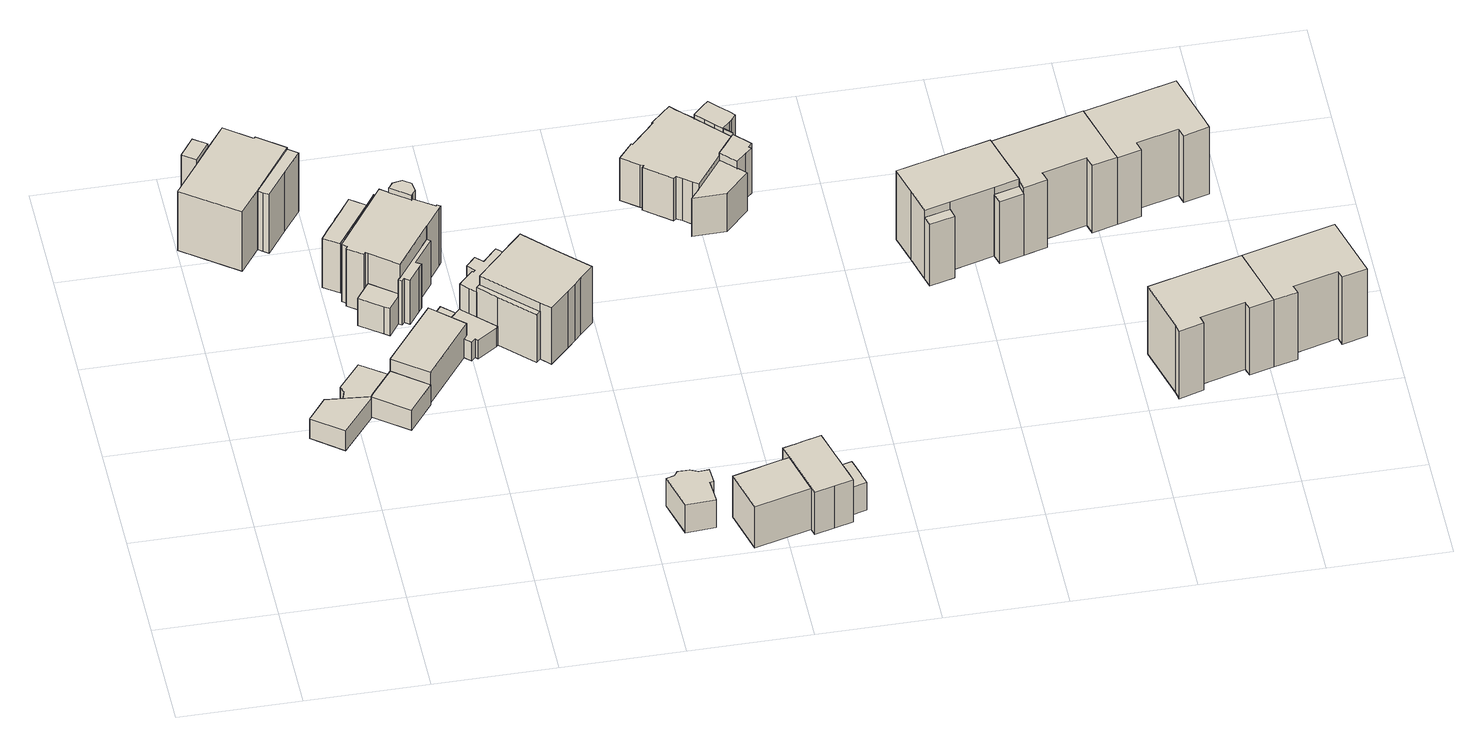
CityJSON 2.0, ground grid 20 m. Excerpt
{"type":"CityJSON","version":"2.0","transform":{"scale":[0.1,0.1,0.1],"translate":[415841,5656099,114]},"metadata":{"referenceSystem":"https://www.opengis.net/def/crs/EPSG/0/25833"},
"CityObjects":{
"building1":{"type":"Building","attributes":{"Dachtyp_tdc":"tdcFreeFormRoof","Gemeindeschluessel":14612000,"Dachneigung":14.94,"QualitaetDacherkennung":83,"Geometrietyp2DReferenz":"3000","measuredHeight":4.53,"function":"31001_9998","roofType":"5000"},"geometry":[{"type":"Solid","lod":"1","boundaries":[[[[0,1,2,3,4]],[[5,6,7,8,9]],[[4,6,5,0]],[[3,7,6,4]],[[2,8,7,3]],[[1,9,8,2]],[[0,5,9,1]]]]}]},
"building2":{"type":"Building","attributes":{"Dachtyp_tdc":"tdcPolyFlatRoof","Gemeindeschluessel":14612000,"Dachneigung":4.86,"QualitaetDacherkennung":75,"Geometrietyp2DReferenz":"3000","measuredHeight":3.51,"function":"31001_9998","roofType":"2100"},"geometry":[{"type":"Solid","lod":"1","boundaries":[[[[10,11,12,13,14,15]],[[16,17,18,19,20,21]],[[15,17,16,10]],[[14,18,17,15]],[[13,19,18,14]],[[12,20,19,13]],[[11,21,20,12]],[[10,16,21,11]]]]}]},
"building3":{"type":"Building","attributes":{"Gemeindeschluessel":14612000,"Geometrietyp2DReferenz":"3000","function":"31001_9998","roofType":"9999"},"children":["building3-1","building3-2","building3-3"]},
"building3-1":{"type":"BuildingPart","attributes":{"Dachtyp_tdc":"tdcCutTentRoof","Dachneigung":56.62,"QualitaetDacherkennung":54,"Geometrietyp2DReferenz":"3000","measuredHeight":14.99,"roofType":"9999"},"parents":["building3"],"geometry":[{"type":"Solid","lod":"1","boundaries":[[[[22,23,24,25,26,27,28,29,30,31]],[[32,33,34,35,36,37,38,39,40,41]],[[31,33,32,22]],[[30,34,33,31]],[[29,35,34,30]],[[28,36,35,29]],[[27,37,36,28]],[[26,38,37,27]],[[25,39,38,26]],[[24,40,39,25]],[[23,41,40,24]],[[22,32,41,23]]]]}]},
"building3-2":{"type":"BuildingPart","attributes":{"Dachtyp_tdc":"tdcGableRoof","Dachneigung":39.92,"QualitaetDacherkennung":49,"Geometrietyp2DReferenz":"3000","measuredHeight":14.2,"roofType":"3100"},"parents":["building3"],"geometry":[{"type":"Solid","lod":"1","boundaries":[[[[42,43,44,45]],[[46,47,38,37]],[[45,47,46,42]],[[44,38,47,45]],[[43,37,38,44]],[[42,46,37,43]]]]}]},
"building3-3":{"type":"BuildingPart","attributes":{"Dachtyp_tdc":"tdcFreeFormRoof","Dachneigung":81.2,"QualitaetDacherkennung":22,"Geometrietyp2DReferenz":"3000","measuredHeight":15.5,"roofType":"5000"},"parents":["building3"],"geometry":[{"type":"Solid","lod":"1","boundaries":[[[[48,49,50,51,52,53]],[[54,55,56,57,34,33]],[[53,54,33,48]],[[52,55,54,53]],[[51,56,55,52]],[[50,57,56,51]],[[49,34,57,50]],[[48,33,34,49]]]]}]},
"building4":{"type":"Building","attributes":{"Dachtyp_tdc":"tdcPolyFlatRoof","Gemeindeschluessel":14612000,"Dachneigung":0,"QualitaetDacherkennung":53,"Geometrietyp2DReferenz":"3000","measuredHeight":4.15,"function":"31001_9998","roofType":"1000"},"geometry":[{"type":"Solid","lod":"1","boundaries":[[[[58,59,60,61,62]],[[63,64,65,66,67]],[[62,64,63,58]],[[61,65,64,62]],[[60,66,65,61]],[[59,67,66,60]],[[58,63,67,59]]]]}]},
"building5":{"type":"Building","attributes":{"Gemeindeschluessel":14612000,"Geometrietyp2DReferenz":"3000","function":"31001_9998","roofType":"9999"},"children":["building5-1","building5-2","building5-3","building5-4","building5-5","building5-6"]},
"building5-1":{"type":"BuildingPart","attributes":{"Dachtyp_tdc":"tdcGableRoof","Dachneigung":45.11,"QualitaetDacherkennung":65,"Geometrietyp2DReferenz":"3000","measuredHeight":12.86,"roofType":"3100"},"parents":["building5"],"geometry":[{"type":"Solid","lod":"1","boundaries":[[[[68,69,70,71,72,73,74,75,76,77]],[[78,79,80,81,82,83,84,85,86,87]],[[77,79,78,68]],[[76,80,79,77]],[[75,81,80,76]],[[74,82,81,75]],[[73,83,82,74]],[[72,84,83,73]],[[71,85,84,72]],[[70,86,85,71]],[[69,87,86,70]],[[68,78,87,69]]]]}]},
"building5-2":{"type":"BuildingPart","attributes":{"Dachtyp_tdc":"tdcPolyFlatRoof","Dachneigung":0,"QualitaetDacherkennung":41,"Geometrietyp2DReferenz":"3000","measuredHeight":5.75,"roofType":"1000"},"parents":["building5"],"geometry":[{"type":"Solid","lod":"1","boundaries":[[[[88,89,90,91,92,93,94]],[[95,96,97,98,99,100,101]],[[93,96,95,94]],[[92,97,96,93]],[[91,98,97,92]],[[90,99,98,91]],[[89,100,99,90]],[[88,101,100,89]],[[94,95,101,88]]]]}]},
"building5-3":{"type":"BuildingPart","attributes":{"Dachtyp_tdc":"tdcGableRoof","Dachneigung":11.2,"QualitaetDacherkennung":22,"Geometrietyp2DReferenz":"3000","measuredHeight":9.96,"roofType":"3100"},"parents":["building5"],"geometry":[{"type":"Solid","lod":"1","boundaries":[[[[102,103,104,105,106,107,108,109,110,111,112]],[[113,95,114,115,116,117,118,119,120,121,122]],[[112,95,113,102]],[[111,114,95,112]],[[110,115,114,111]],[[109,116,115,110]],[[108,117,116,109]],[[107,118,117,108]],[[106,119,118,107]],[[105,120,119,106]],[[104,121,120,105]],[[103,122,121,104]],[[102,113,122,103]]]]}]},
"building5-4":{"type":"BuildingPart","attributes":{"Dachtyp_tdc":"tdcFreeFormRoof","Dachneigung":72.26,"QualitaetDacherkennung":19,"Geometrietyp2DReferenz":"3000","measuredHeight":15.04,"roofType":"5000"},"parents":["building5"],"geometry":[{"type":"Solid","lod":"1","boundaries":[[[[123,124,125,126,127,128,129,130]],[[131,132,133,134,135,136,137,138]],[[130,132,131,123]],[[129,133,132,130]],[[128,134,133,129]],[[127,135,134,128]],[[126,136,135,127]],[[125,137,136,126]],[[124,138,137,125]],[[123,131,138,124]]]]}]},
"building5-5":{"type":"BuildingPart","attributes":{"Dachtyp_tdc":"tdcHipRoof","Dachneigung":10.05,"QualitaetDacherkennung":20,"Geometrietyp2DReferenz":"3000","measuredHeight":13.07,"roofType":"3200"},"parents":["building5"],"geometry":[{"type":"Solid","lod":"1","boundaries":[[[[139,140,141,142,143,144,145,146,147,148,149,150,151,152,153,154,155,156]],[[157,158,159,160,161,162,163,138,137,136,164,165,166,167,116,115,101,100]],[[156,158,157,139]],[[155,159,158,156]],[[154,160,159,155]],[[153,161,160,154]],[[152,162,161,153]],[[151,163,162,152]],[[150,138,163,151]],[[149,137,138,150]],[[148,136,137,149]],[[147,164,136,148]],[[146,165,164,147]],[[145,166,165,146]],[[144,167,166,145]],[[143,116,167,144]],[[142,115,116,143]],[[141,101,115,142]],[[140,100,101,141]],[[139,157,100,140]]]]}]},
"building5-6":{"type":"BuildingPart","attributes":{"Dachtyp_tdc":"tdcFreeFormRoof","Dachneigung":83.6,"QualitaetDacherkennung":33,"Geometrietyp2DReferenz":"3000","measuredHeight":12.7,"roofType":"5000"},"parents":["building5"],"geometry":[{"type":"Solid","lod":"1","boundaries":[[[[168,169,170,171,172,173]],[[79,174,175,163,162,81]],[[173,174,79,168]],[[172,175,174,173]],[[171,163,175,172]],[[170,162,163,171]],[[169,81,162,170]],[[168,79,81,169]]]]}]},
"building6":{"type":"Building","attributes":{"Dachtyp_tdc":"tdcPolyFlatRoof","Gemeindeschluessel":14612000,"Dachneigung":2.91,"QualitaetDacherkennung":48,"Geometrietyp2DReferenz":"3000","measuredHeight":3.39,"function":"31001_9998","roofType":"2100"},"geometry":[{"type":"Solid","lod":"1","boundaries":[[[[176,177,178,179]],[[180,181,182,183]],[[179,181,180,176]],[[178,182,181,179]],[[177,183,182,178]],[[176,180,183,177]]]]}]},
"building7":{"type":"Building","attributes":{"Gemeindeschluessel":14612000,"Geometrietyp2DReferenz":"3000","function":"31001_9998","roofType":"9999"},"children":["building7-1","building7-2","building7-3","building7-4","building7-5","building7-6"]},
"building7-1":{"type":"BuildingPart","attributes":{"Dachtyp_tdc":"tdcGableRoof","Dachneigung":53.61,"QualitaetDacherkennung":57,"Geometrietyp2DReferenz":"3000","measuredHeight":11.74,"roofType":"3100"},"parents":["building7"],"geometry":[{"type":"Solid","lod":"1","boundaries":[[[[184,185,186,187]],[[188,189,190,191]],[[187,189,188,184]],[[186,190,189,187]],[[185,191,190,186]],[[184,188,191,185]]]]}]},
"building7-2":{"type":"BuildingPart","attributes":{"Dachtyp_tdc":"tdcFreeFormRoof","Dachneigung":51.88,"QualitaetDacherkennung":21,"Geometrietyp2DReferenz":"3000","measuredHeight":7.22,"roofType":"5000"},"parents":["building7"],"geometry":[{"type":"Solid","lod":"1","boundaries":[[[[192,193,194,195,196,197,198,199,200,201,202,203,204]],[[205,206,207,208,209,210,211,212,213,214,215,216,217]],[[204,206,205,192]],[[203,207,206,204]],[[202,208,207,203]],[[201,209,208,202]],[[200,210,209,201]],[[199,211,210,200]],[[198,212,211,199]],[[197,213,212,198]],[[196,214,213,197]],[[195,215,214,196]],[[194,216,215,195]],[[193,217,216,194]],[[192,205,217,193]]]]}]},
"building7-3":{"type":"BuildingPart","attributes":{"Dachtyp_tdc":"tdcFreeFormRoof","Dachneigung":68.16,"QualitaetDacherkennung":16,"Geometrietyp2DReferenz":"3000","measuredHeight":12.96,"roofType":"5000"},"parents":["building7"],"geometry":[{"type":"Solid","lod":"1","boundaries":[[[[218,219,220,221,222,223,224,225,226,227,228,229]],[[230,214,231,232,233,234,235,236,237,238,239,240]],[[229,214,230,218]],[[228,231,214,229]],[[227,232,231,228]],[[226,233,232,227]],[[225,234,233,226]],[[224,235,234,225]],[[223,236,235,224]],[[222,237,236,223]],[[221,238,237,222]],[[220,239,238,221]],[[219,240,239,220]],[[218,230,240,219]]]]}]},
"building7-4":{"type":"BuildingPart","attributes":{"Dachtyp_tdc":"tdcHipAndGableRoof","Dachneigung":49.04,"QualitaetDacherkennung":23,"Geometrietyp2DReferenz":"3000","measuredHeight":15.46,"roofType":"5000"},"parents":["building7"],"geometry":[{"type":"Solid","lod":"1","boundaries":[[[[241,242,243,244,245,246,247,248,249,250,251]],[[252,239,190,189,253,254,255,256,257,258,259]],[[251,239,252,241]],[[250,190,239,251]],[[249,189,190,250]],[[248,253,189,249]],[[247,254,253,248]],[[246,255,254,247]],[[245,256,255,246]],[[244,257,256,245]],[[243,258,257,244]],[[242,259,258,243]],[[241,252,259,242]]]]}]},
"building7-5":{"type":"BuildingPart","attributes":{"Dachtyp_tdc":"tdcGableRoof","Dachneigung":10.44,"QualitaetDacherkennung":27,"Geometrietyp2DReferenz":"3000","measuredHeight":7.3,"roofType":"3100"},"parents":["building7"],"geometry":[{"type":"Solid","lod":"1","boundaries":[[[[260,261,262,263]],[[264,265,211,209]],[[263,265,264,260]],[[262,211,265,263]],[[261,209,211,262]],[[260,264,209,261]]]]}]},
"building7-6":{"type":"BuildingPart","attributes":{"Dachtyp_tdc":"tdcFreeFormRoof","Dachneigung":85.21,"QualitaetDacherkennung":33,"Geometrietyp2DReferenz":"3000","measuredHeight":12.75,"roofType":"5000"},"parents":["building7"],"geometry":[{"type":"Solid","lod":"1","boundaries":[[[[266,267,268,269,270]],[[271,216,240,259,258]],[[270,216,271,266]],[[269,240,216,270]],[[268,259,240,269]],[[267,258,259,268]],[[266,271,258,267]]]]}]},
"building8":{"type":"Building","attributes":{"Dachtyp_tdc":"tdcFreeFormRoof","Gemeindeschluessel":14612000,"Dachneigung":51.01,"QualitaetDacherkennung":2,"Geometrietyp2DReferenz":"3000","measuredHeight":9.22,"function":"31001_9998","roofType":"5000"},"geometry":[{"type":"Solid","lod":"1","boundaries":[[[[272,273,274,275,276,277,278,279,280,281]],[[282,283,284,285,286,287,288,289,290,291]],[[281,283,282,272]],[[280,284,283,281]],[[279,285,284,280]],[[278,286,285,279]],[[277,287,286,278]],[[276,288,287,277]],[[275,289,288,276]],[[274,290,289,275]],[[273,291,290,274]],[[272,282,291,273]]]]}]},
"building9":{"type":"Building","attributes":{"Gemeindeschluessel":14612000,"Geometrietyp2DReferenz":"3000","function":"31001_9998","roofType":"9999"},"children":["building9-1","building9-2","building9-3"]},
"building9-1":{"type":"BuildingPart","attributes":{"Dachtyp_tdc":"tdcGableRoof","Dachneigung":45.86,"QualitaetDacherkennung":64,"Geometrietyp2DReferenz":"3000","measuredHeight":10.54,"roofType":"3100"},"parents":["building9"],"geometry":[{"type":"Solid","lod":"1","boundaries":[[[[292,293,294,295,296,297,298,299,300,301,302]],[[303,304,305,306,307,308,309,310,311,312,313]],[[302,303,313,292]],[[301,304,303,302]],[[300,305,304,301]],[[299,306,305,300]],[[298,307,306,299]],[[297,308,307,298]],[[296,309,308,297]],[[295,310,309,296]],[[294,311,310,295]],[[293,312,311,294]],[[292,313,312,293]]]]}]},
"building9-2":{"type":"BuildingPart","attributes":{"Dachtyp_tdc":"tdcGableRoof","Dachneigung":42.48,"QualitaetDacherkennung":56,"Geometrietyp2DReferenz":"3000","measuredHeight":10.46,"roofType":"3100"},"parents":["building9"],"geometry":[{"type":"Solid","lod":"1","boundaries":[[[[314,315,316,317,318]],[[319,320,321,303,313]],[[318,320,319,314]],[[317,321,320,318]],[[316,303,321,317]],[[315,313,303,316]],[[314,319,313,315]]]]}]},
"building9-3":{"type":"BuildingPart","attributes":{"Dachtyp_tdc":"tdcGableRoof","Dachneigung":28.41,"QualitaetDacherkennung":10,"Geometrietyp2DReferenz":"3000","measuredHeight":6.61,"roofType":"3100"},"parents":["building9"],"geometry":[{"type":"Solid","lod":"1","boundaries":[[[[322,323,324,325,326,327,328,329,330]],[[331,309,332,308,333,334,335,336,337]],[[330,309,331,322]],[[329,332,309,330]],[[328,308,332,329]],[[327,333,308,328]],[[326,334,333,327]],[[325,335,334,326]],[[324,336,335,325]],[[323,337,336,324]],[[322,331,337,323]]]]}]},
"building10":{"type":"Building","attributes":{"Gemeindeschluessel":14612000,"Geometrietyp2DReferenz":"3000","function":"31001_9998","roofType":"9999"},"children":["building10-1","building10-2","building10-3","building10-4","building10-5","building10-6"]},
"building10-1":{"type":"BuildingPart","attributes":{"Dachtyp_tdc":"tdcFreeFormRoof","Dachneigung":58.84,"QualitaetDacherkennung":11,"Geometrietyp2DReferenz":"3000","measuredHeight":6.74,"roofType":"5000"},"parents":["building10"],"geometry":[{"type":"Solid","lod":"1","boundaries":[[[[338,339,340,341,342,343,344,345,346,347]],[[348,349,350,351,352,353,354,355,356,357]],[[347,349,348,338]],[[346,350,349,347]],[[345,351,350,346]],[[344,352,351,345]],[[343,353,352,344]],[[342,354,353,343]],[[341,355,354,342]],[[340,356,355,341]],[[339,357,356,340]],[[338,348,357,339]]]]}]},
"building10-2":{"type":"BuildingPart","attributes":{"Dachtyp_tdc":"tdcCutGableRoof","Dachneigung":2.07,"QualitaetDacherkennung":43,"Geometrietyp2DReferenz":"3000","measuredHeight":11.25,"roofType":"9999"},"parents":["building10"],"geometry":[{"type":"Solid","lod":"1","boundaries":[[[[358,359,360,361,362,363,364,365,366,367,368,369,370,371,372,373,374,375,376,377]],[[378,379,380,381,382,383,384,385,386,387,350,349,357,356,388,389,390,391,392,393]],[[377,379,378,358]],[[376,380,379,377]],[[375,381,380,376]],[[374,382,381,375]],[[373,383,382,374]],[[372,384,383,373]],[[371,385,384,372]],[[370,386,385,371]],[[369,387,386,370]],[[368,350,387,369]],[[367,349,350,368]],[[366,357,349,367]],[[365,356,357,366]],[[364,388,356,365]],[[363,389,388,364]],[[362,390,389,363]],[[361,391,390,362]],[[360,392,391,361]],[[359,393,392,360]],[[358,378,393,359]]]]}]},
"building10-3":{"type":"BuildingPart","attributes":{"Dachtyp_tdc":"tdcPolyFlatRoof","Dachneigung":35.88,"QualitaetDacherkennung":21,"Geometrietyp2DReferenz":"3000","measuredHeight":7.26,"roofType":"2100"},"parents":["building10"],"geometry":[{"type":"Solid","lod":"1","boundaries":[[[[394,395,396,397]],[[390,398,399,392]],[[396,398,390,397]],[[395,399,398,396]],[[394,392,399,395]],[[397,390,392,394]]]]}]},
"building10-4":{"type":"BuildingPart","attributes":{"Dachtyp_tdc":"tdcCutGableRoof","Dachneigung":69.17,"QualitaetDacherkennung":43,"Geometrietyp2DReferenz":"3000","measuredHeight":14.21,"roofType":"9999"},"parents":["building10"],"geometry":[{"type":"Solid","lod":"1","boundaries":[[[[400,401,402,403,404,405,406,407,408,409,410,411,412]],[[413,414,415,416,417,378,418,419,392,399,420,421,422]],[[412,414,413,400]],[[411,415,414,412]],[[410,416,415,411]],[[409,417,416,410]],[[408,378,417,409]],[[407,418,378,408]],[[406,419,418,407]],[[405,392,419,406]],[[404,399,392,405]],[[403,420,399,404]],[[402,421,420,403]],[[401,422,421,402]],[[400,413,422,401]]]]}]},
"building10-5":{"type":"BuildingPart","attributes":{"Dachtyp_tdc":"tdcGableRoof","Dachneigung":54.92,"QualitaetDacherkennung":46,"Geometrietyp2DReferenz":"3000","measuredHeight":11.06,"roofType":"3100"},"parents":["building10"],"geometry":[{"type":"Solid","lod":"1","boundaries":[[[[423,424,425,426,427,428,429,430,431,432,433]],[[434,435,436,437,438,439,440,441,442,378,417]],[[433,435,434,423]],[[432,436,435,433]],[[431,437,436,432]],[[430,438,437,431]],[[429,439,438,430]],[[428,440,439,429]],[[427,441,440,428]],[[426,442,441,427]],[[425,378,442,426]],[[424,417,378,425]],[[423,434,417,424]]]]}]},
"building10-6":{"type":"BuildingPart","attributes":{"Dachtyp_tdc":"tdcFreeFormRoof","Dachneigung":62.76,"QualitaetDacherkennung":11,"Geometrietyp2DReferenz":"3000","measuredHeight":9.9,"roofType":"5000"},"parents":["building10"],"geometry":[{"type":"Solid","lod":"1","boundaries":[[[[443,444,445,446,447,448,449,450,451]],[[452,453,454,455,379,441,456,440,457]],[[451,453,452,443]],[[450,454,453,451]],[[449,455,454,450]],[[448,379,455,449]],[[447,441,379,448]],[[446,456,441,447]],[[445,440,456,446]],[[444,457,440,445]],[[443,452,457,444]]]]}]},
"building11":{"type":"Building","attributes":{"Gemeindeschluessel":14612000,"Geometrietyp2DReferenz":"3000","function":"31001_9998","roofType":"9999"},"children":["building11-1","building11-2","building11-3"]},
"building11-1":{"type":"BuildingPart","attributes":{"Dachtyp_tdc":"tdcPolyFlatRoof","Dachneigung":11.31,"QualitaetDacherkennung":50,"Geometrietyp2DReferenz":"3000","measuredHeight":13.13,"roofType":"2100"},"parents":["building11"],"geometry":[{"type":"Solid","lod":"1","boundaries":[[[[458,459,460,461]],[[462,463,464,465]],[[461,463,462,458]],[[460,464,463,461]],[[459,465,464,460]],[[458,462,465,459]]]]}]},
"building11-2":{"type":"BuildingPart","attributes":{"Dachtyp_tdc":"tdcPolyFlatRoof","Dachneigung":13.23,"QualitaetDacherkennung":48,"Geometrietyp2DReferenz":"3000","measuredHeight":13.16,"roofType":"2100"},"parents":["building11"],"geometry":[{"type":"Solid","lod":"1","boundaries":[[[[466,467,468,469]],[[470,471,472,473]],[[469,471,470,466]],[[468,472,471,469]],[[467,473,472,468]],[[466,470,473,467]]]]}]},
"building11-3":{"type":"BuildingPart","attributes":{"Dachtyp_tdc":"tdcGableRoof","Dachneigung":35.23,"QualitaetDacherkennung":73,"Geometrietyp2DReferenz":"3000","measuredHeight":16.29,"roofType":"3100"},"parents":["building11"],"geometry":[{"type":"Solid","lod":"1","boundaries":[[[[474,475,476,477,478,479,480,481]],[[465,464,482,483,484,485,472,471]],[[481,465,471,474]],[[480,464,465,481]],[[479,482,464,480]],[[478,483,482,479]],[[477,484,483,478]],[[476,485,484,477]],[[475,472,485,476]],[[474,471,472,475]]]]}]},
"building12":{"type":"Building","attributes":{"Dachtyp_tdc":"tdcFreeFormRoof","Gemeindeschluessel":14612000,"Dachneigung":31.48,"QualitaetDacherkennung":70,"Geometrietyp2DReferenz":"3000","measuredHeight":16.14,"function":"31001_9998","roofType":"5000"},"geometry":[{"type":"Solid","lod":"1","boundaries":[[[[486,487,488,489,490,491,492,493,494,495,496]],[[484,497,498,499,500,501,502,503,504,473,472]],[[496,497,484,486]],[[495,498,497,496]],[[494,499,498,495]],[[493,500,499,494]],[[492,501,500,493]],[[491,502,501,492]],[[490,503,502,491]],[[489,504,503,490]],[[488,473,504,489]],[[487,472,473,488]],[[486,484,472,487]]]]}]},
"building13":{"type":"Building","attributes":{"Dachtyp_tdc":"tdcFreeFormRoof","Gemeindeschluessel":14612000,"Dachneigung":35.46,"QualitaetDacherkennung":75,"Geometrietyp2DReferenz":"3000","measuredHeight":16.46,"function":"31001_9998","roofType":"5000"},"geometry":[{"type":"Solid","lod":"1","boundaries":[[[[505,506,507,508,509,510,511,512,513]],[[514,515,516,517,518,519,520,521,522]],[[513,515,514,505]],[[512,516,515,513]],[[511,517,516,512]],[[510,518,517,511]],[[509,519,518,510]],[[508,520,519,509]],[[507,521,520,508]],[[506,522,521,507]],[[505,514,522,506]]]]}]},
"building14":{"type":"Building","attributes":{"Dachtyp_tdc":"tdcFreeFormRoof","Gemeindeschluessel":14612000,"Dachneigung":33.33,"QualitaetDacherkennung":70,"Geometrietyp2DReferenz":"3000","measuredHeight":16.21,"function":"31001_9998","roofType":"5000"},"geometry":[{"type":"Solid","lod":"1","boundaries":[[[[523,524,525,526,527,528,529,530,531,532]],[[533,534,535,536,537,500,499,498,538,539]],[[532,534,533,523]],[[531,535,534,532]],[[530,536,535,531]],[[529,537,536,530]],[[528,500,537,529]],[[527,499,500,528]],[[526,498,499,527]],[[525,538,498,526]],[[524,539,538,525]],[[523,533,539,524]]]]}]},
"building15":{"type":"Building","attributes":{"Dachtyp_tdc":"tdcFreeFormRoof","Gemeindeschluessel":14612000,"Dachneigung":34.97,"QualitaetDacherkennung":79,"Geometrietyp2DReferenz":"3000","measuredHeight":16.42,"function":"31001_9998","roofType":"5000"},"geometry":[{"type":"Solid","lod":"1","boundaries":[[[[506,505,540,541,542,543,544,545,546]],[[522,547,548,549,550,551,552,553,514]],[[546,547,522,506]],[[545,548,547,546]],[[544,549,548,545]],[[543,550,549,544]],[[542,551,550,543]],[[541,552,551,542]],[[540,553,552,541]],[[505,514,553,540]],[[506,522,514,505]]]]}]}
},
"vertices":[
[221,403,46],[224,408,46],[150,415,46],[120,377,46],[169,339,46],[221,403,5],[169,339,5],[120,377,5],[150,415,5],[224,408,5],
[261,455,42],[217,487,42],[180,442,42],[184,431,42],[178,412,42],[224,408,42],[261,455,10],[224,408,10],[178,412,10],[184,431,10],[180,442,10],[217,487,10],
[184,896,130],[140,929,130],[138,926,130],[94,959,130],[64,918,130],[40,885,130],[0,831,130],[89,766,130],[121,810,130],[183,894,130],[184,896,6],[183,894,6],[121,810,6],[89,766,6],[0,831,6],[40,885,6],[64,918,6],[94,959,6],[138,926,6],[140,929,6],
[19,901,139],[40,885,139],[64,918,139],[42,933,139],[19,901,6],[42,933,6],
[183,894,129],[121,810,129],[129,804,129],[137,798,129],[170,843,129],[199,882,129],[199,882,6],[170,843,6],[137,798,6],[129,804,6],
[221,403,50],[277,362,50],[316,413,50],[261,455,50],[224,408,50],[221,403,8],[224,408,8],[261,455,8],[316,413,8],[277,362,8],
[270,779,108],[259,787,108],[241,761,108],[230,746,108],[228,743,108],[217,728,108],[203,708,108],[228,690,108],[255,727,108],[285,768,108],[270,779,5],[285,768,5],[255,727,5],[228,690,5],[203,708,5],[217,728,5],[228,743,5],[230,746,5],[241,761,5],[259,787,5],
[306,610,62],[262,643,62],[258,638,62],[240,613,62],[277,587,62],[285,581,62],[302,605,62],[302,605,5],[285,581,5],[277,587,5],[240,613,5],[258,638,5],[262,643,5],[306,610,5],
[308,602,97],[312,607,97],[320,601,97],[339,627,97],[344,634,97],[336,639,97],[368,683,97],[363,687,97],[362,687,97],[325,637,97],[302,605,97],[308,602,5],[325,637,5],[362,687,5],[363,687,5],[368,683,5],[336,639,5],[344,634,5],[339,627,5],[320,601,5],[312,607,5],
[321,775,134],[319,773,134],[351,750,134],[352,752,134],[358,760,134],[356,777,134],[343,786,134],[327,783,134],[321,775,5],[327,783,5],[343,786,5],[356,777,5],[358,760,5],[352,752,5],[351,750,5],[319,773,5],
[258,646,125],[262,643,125],[306,610,125],[362,687,125],[363,687,125],[389,723,125],[392,728,125],[386,731,125],[385,729,125],[352,752,125],[351,750,125],[319,773,125],[306,783,125],[236,685,125],[226,671,125],[234,665,125],[231,660,125],[256,642,125],[258,646,5],[256,642,5],[231,660,5],[234,665,5],[226,671,5],[236,685,5],[306,783,5],[385,729,5],[386,731,5],[392,728,5],[389,723,5],
[285,768,110],[228,690,110],[236,685,110],[306,783,110],[299,788,110],[295,783,110],[295,783,5],[299,788,5],
[340,557,45],[361,540,45],[388,568,45],[365,589,45],[340,557,13],[365,589,13],[388,568,13],[361,540,13],
[556,601,105],[509,647,105],[499,637,105],[546,590,105],[556,601,12],[546,590,12],[499,637,12],[509,647,12],
[407,497,51],[440,519,51],[442,522,51],[393,570,51],[392,572,51],[388,568,51],[361,540,51],[340,557,51],[362,537,51],[391,511,51],[385,505,51],[396,494,51],[403,501,51],[407,497,12],[403,501,12],[396,494,12],[385,505,12],[391,511,12],[362,537,12],[340,557,12],[361,540,12],[388,568,12],[392,572,12],[393,570,12],[442,522,12],[440,519,12],
[404,560,103],[414,550,103],[482,620,103],[472,630,103],[461,640,103],[438,615,103],[426,627,103],[410,610,103],[421,598,103],[418,595,103],[416,597,103],[392,572,103],[404,560,12],[416,597,12],[418,595,12],[421,598,12],[410,610,12],[426,627,12],[438,615,12],[461,640,12],[472,630,12],[482,620,12],[414,550,12],
[456,593,130],[420,556,130],[500,479,130],[515,464,130],[547,496,130],[561,510,130],[572,522,130],[594,544,130],[546,590,130],[499,637,130],[482,620,130],[456,593,12],[594,544,12],[572,522,12],[561,510,12],[547,496,12],[515,464,12],[500,479,12],[420,556,12],
[316,413,76],[391,511,76],[340,557,76],[261,455,76],[316,413,12],[261,455,12],
[493,472,112],[500,479,112],[420,556,112],[414,550,112],[442,522,112],[493,472,12],
[694,106,59],[701,107,59],[699,135,59],[682,134,59],[669,140,59],[650,140,59],[644,132,59],[630,128,59],[648,63,59],[697,66,59],[694,106,1],[697,66,1],[648,63,1],[630,128,1],[644,132,1],[650,140,1],[669,140,1],[682,134,1],[699,135,1],[701,107,1],
[839,33,90],[842,21,90],[875,30,90],[906,38,90],[902,52,90],[888,103,90],[876,146,90],[846,138,90],[837,135,90],[813,129,90],[819,108,90],[819,108,2],[813,129,2],[837,135,2],[846,138,2],[876,146,2],[888,103,2],[902,52,2],[906,38,2],[875,30,2],[842,21,2],[839,33,2],
[746,8,88],[839,33,88],[819,108,88],[801,104,88],[726,83,88],[746,8,2],[726,83,2],[801,104,2],
[931,60,60],[930,65,60],[926,78,60],[926,80,60],[919,105,60],[917,111,60],[888,103,60],[896,72,60],[902,52,60],[931,60,2],[896,72,2],[917,111,2],[919,105,2],[926,80,2],[926,78,2],[930,65,2],
[730,854,46],[753,878,46],[751,879,46],[741,889,46],[738,893,46],[717,872,46],[730,859,46],[722,852,46],[711,838,46],[713,836,46],[730,854,10],[713,836,10],[711,838,10],[722,852,10],[730,859,10],[717,872,10],[738,893,10],[741,889,10],[751,879,10],[753,878,10],
[867,824,99],[865,826,99],[817,876,99],[803,891,99],[793,900,99],[784,910,99],[771,898,99],[751,879,99],[753,878,99],[713,836,99],[711,838,99],[688,810,99],[716,789,99],[721,786,99],[718,782,99],[761,749,99],[765,753,99],[774,747,99],[788,736,99],[797,730,99],[867,824,10],[797,730,10],[788,736,10],[774,747,10],[765,753,10],[761,749,10],[718,782,10],[721,786,10],[716,789,10],[688,810,10],[771,898,10],[784,910,10],[793,900,10],[803,891,10],[817,876,10],[865,826,10],
[817,876,74],[834,893,74],[810,916,74],[793,900,74],[810,916,10],[834,893,10],
[879,863,108],[870,873,108],[856,887,108],[843,901,108],[834,893,108],[817,876,108],[831,862,108],[844,848,108],[867,824,108],[867,825,108],[855,837,108],[867,849,108],[871,853,108],[879,863,10],[871,853,10],[867,849,10],[855,837,10],[867,825,10],[844,848,10],[831,862,10],[843,901,10],[856,887,10],[870,873,10],
[871,821,104],[867,825,104],[867,824,104],[853,805,104],[839,787,104],[863,763,104],[879,778,104],[890,788,104],[886,792,104],[892,799,104],[888,803,104],[871,821,10],[888,803,10],[892,799,10],[886,792,10],[890,788,10],[879,778,10],[863,763,10],[839,787,10],[853,805,10],
[837,710,90],[876,750,90],[863,763,90],[858,768,90],[839,787,90],[797,730,90],[794,725,90],[789,719,90],[781,709,90],[837,710,10],[781,709,10],[789,719,10],[794,725,10],[858,768,10],[876,750,10],
[1161,544,137],[1157,561,137],[1115,550,137],[1120,533,137],[1161,544,8],[1120,533,8],[1115,550,8],[1157,561,8],
[1235,563,137],[1275,574,137],[1271,592,137],[1230,581,137],[1235,563,8],[1230,581,8],[1271,592,8],[1275,574,8],
[1230,581,152],[1271,592,152],[1258,637,152],[1244,687,152],[1089,646,152],[1103,596,152],[1115,550,152],[1157,561,152],[1103,596,8],[1089,646,8],[1244,687,8],[1258,637,8],
[1244,687,149],[1271,592,149],[1275,574,149],[1314,585,149],[1309,602,149],[1383,622,149],[1388,604,149],[1429,615,149],[1424,632,149],[1397,728,149],[1312,705,149],[1312,705,8],[1397,728,8],[1424,632,8],[1429,615,8],[1388,604,8],[1383,622,8],[1309,602,8],[1314,585,8],
[1606,258,145],[1576,366,145],[1421,324,145],[1447,229,145],[1450,215,145],[1490,227,145],[1487,240,145],[1562,261,145],[1566,247,145],[1606,258,4],[1566,247,4],[1562,261,4],[1487,240,4],[1490,227,4],[1450,215,4],[1447,229,4],[1421,324,4],[1576,366,4],
[1581,657,148],[1577,673,148],[1551,769,148],[1397,728,148],[1424,632,148],[1429,615,148],[1469,626,148],[1464,643,148],[1534,662,148],[1539,645,148],[1581,657,8],[1539,645,8],[1534,662,8],[1464,643,8],[1469,626,8],[1551,769,8],[1577,673,8],
[1645,268,145],[1641,282,145],[1715,303,145],[1719,289,145],[1760,300,145],[1756,314,145],[1730,408,145],[1730,408,4],[1756,314,4],[1760,300,4],[1719,289,4],[1715,303,4],[1641,282,4],[1645,268,4]
]}
